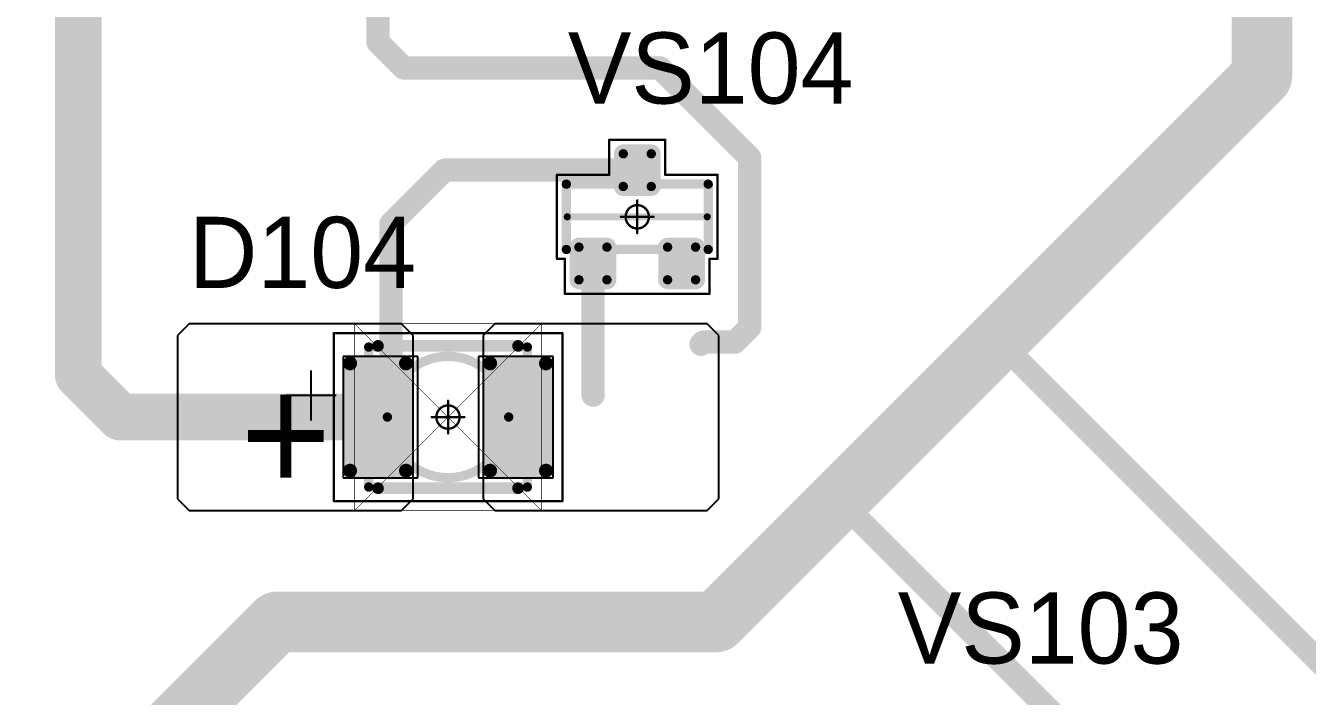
# Model space of a CAD drawing. Header units: millimetres. Extents: x 0 to 1769, y 431 to 1001.
# Drawn here: x 1557.89 to 1585.35, y 472.54 to 486.92 of the extents above; entities that cross this region are included whole.
import ezdxf

# ---------------------------------------------------------------- set-up
doc = ezdxf.new("R2010")
doc.units = ezdxf.units.MM
for name, color, linetype in [('Mechanical13', 56, 'Continuous'), ('Mechanical15', 56, 'Continuous'), ('Mechanical9', 56, 'Continuous'), ('TopLayer', 1, 'Continuous'), ('TopOverlay', 2, 'Continuous'), ('TopPaste', 8, 'Continuous'), ('TopSolder', 216, 'Continuous')]:
    doc.layers.add(name, color=color, linetype=linetype)

# ---------------------------------------------------------------- blocks, each defined once
blk = doc.blocks.new('SOT23_35')
at = {"layer": 'Mechanical13', "const_width": 0.2}
for points in [[(-0.7, 1.52), (-0.7, -1.52)], [(-0.7, 1.52), (0.7, 1.52)], [(0.7, 1.52), (0.7, -1.52)], [(-0.7, -1.52), (0.7, -1.52)]]:
    blk.add_lwpolyline(points, dxfattribs=at)
at = {"layer": 'Mechanical13', "const_width": 0.1}
for points in [[(-0.75, 1.52, 1), (-0.65, 1.52, 1)], [(-0.75, 1.52, 1), (-0.65, 1.52, 1)], [(0.65, 1.52, 1), (0.75, 1.52, 1)], [(0.65, 1.52, 1), (0.75, 1.52, 1)], [(-0.75, -1.52, 1), (-0.65, -1.52, 1)], [(-0.75, -1.52, 1), (-0.65, -1.52, 1)], [(0.65, -1.52, 1), (0.75, -1.52, 1)], [(0.65, -1.52, 1), (0.75, -1.52, 1)]]:
    blk.add_lwpolyline(points, format="xyb", close=True, dxfattribs=at)
at = {"layer": 'Mechanical15', "const_width": 0.05}
for points in [[(-0.9, 1.72), (0.9, 1.72)], [(-0.9, 1.72), (-0.9, 1.55)], [(0.9, 1.72), (0.9, 0.6)], [(-1.65, 1.55), (-0.9, 1.55)], [(-1.65, 1.55), (-1.65, -1.55)], [(0.9, 0.6), (1.65, 0.6)], [(1.65, 0.6), (1.65, -0.6)], [(0, 0.35), (0, -0.35)], [(-0.35, 0), (0.35, 0)], [(0.9, -0.6), (0.9, -1.72)], [(0.9, -0.6), (1.65, -0.6)], [(-1.65, -1.55), (-0.9, -1.55)], [(-0.9, -1.55), (-0.9, -1.72)], [(-0.9, -1.72), (0.9, -1.72)]]:
    blk.add_lwpolyline(points, dxfattribs=at)
at = {"layer": 'Mechanical15'}
for points, const_width in [([(-0.913, 1.72, 1), (-0.888, 1.72, 1)], 0.025), ([(-0.913, 1.72, 1), (-0.888, 1.72, 1)], 0.025), ([(0.888, 1.72, 1), (0.913, 1.72, 1)], 0.025), ([(0.888, 1.72, 1), (0.913, 1.72, 1)], 0.025), ([(-1.662, 1.55, 1), (-1.637, 1.55, 1)], 0.025), ([(-1.662, 1.55, 1), (-1.637, 1.55, 1)], 0.025), ([(-0.913, 1.55, 1), (-0.888, 1.55, 1)], 0.025), ([(-0.913, 1.55, 1), (-0.888, 1.55, 1)], 0.025), ([(0.888, 0.6, 1), (0.913, 0.6, 1)], 0.025), ([(0.888, 0.6, 1), (0.913, 0.6, 1)], 0.025), ([(1.637, 0.6, 1), (1.662, 0.6, 1)], 0.025), ([(1.637, 0.6, 1), (1.662, 0.6, 1)], 0.025), ([(0.25, 0, 1), (-0.25, 0, 1)], 0.05), ([(-0.012, 0.35, 1), (0.012, 0.35, 1)], 0.025), ([(-0.362, 0, 1), (-0.337, 0, 1)], 0.025), ([(-0.262, 0, 1), (-0.238, 0, 1)], 0.025), ([(0.238, 0, 1), (0.262, 0, 1)], 0.025), ([(0.337, 0, 1), (0.362, 0, 1)], 0.025), ([(-0.012, -0.35, 1), (0.012, -0.35, 1)], 0.025), ([(0.888, -0.6, 1), (0.913, -0.6, 1)], 0.025), ([(0.888, -0.6, 1), (0.913, -0.6, 1)], 0.025), ([(1.637, -0.6, 1), (1.662, -0.6, 1)], 0.025), ([(1.637, -0.6, 1), (1.662, -0.6, 1)], 0.025), ([(-1.662, -1.55, 1), (-1.637, -1.55, 1)], 0.025), ([(-1.662, -1.55, 1), (-1.637, -1.55, 1)], 0.025), ([(-0.913, -1.55, 1), (-0.888, -1.55, 1)], 0.025), ([(-0.913, -1.55, 1), (-0.888, -1.55, 1)], 0.025), ([(-0.913, -1.72, 1), (-0.888, -1.72, 1)], 0.025), ([(-0.913, -1.72, 1), (-0.888, -1.72, 1)], 0.025), ([(0.888, -1.72, 1), (0.913, -1.72, 1)], 0.025), ([(0.888, -1.72, 1), (0.913, -1.72, 1)], 0.025)]:
    blk.add_lwpolyline(points, format="xyb", close=True, dxfattribs=dict(at, const_width=const_width))
at = {"layer": 'TopLayer', "const_width": 0.1}
for points in [[(-1.4, 1.25, 1), (-1.3, 1.25, 1)], [(-0.7, 1.25, 1), (-0.6, 1.25, 1)], [(-1.4, 0.65, 1), (-1.3, 0.65, 1)], [(-0.7, 0.65, 1), (-0.6, 0.65, 1)], [(0.6, 0.3, 1), (0.7, 0.3, 1)], [(1.3, 0.3, 1), (1.4, 0.3, 1)], [(0.6, -0.3, 1), (0.7, -0.3, 1)], [(1.3, -0.3, 1), (1.4, -0.3, 1)], [(-1.4, -0.65, 1), (-1.3, -0.65, 1)], [(-0.7, -0.65, 1), (-0.6, -0.65, 1)], [(-1.4, -1.25, 1), (-1.3, -1.25, 1)], [(-0.7, -1.25, 1), (-0.6, -1.25, 1)]]:
    blk.add_lwpolyline(points, format="xyb", close=True, dxfattribs=at)
at = {"layer": 'TopLayer'}
for points in [[(-1.45, 1.25), (-1.45, 0.65), (-0.55, 1.25), (-0.55, 0.65)], [(-1.35, 1.35), (-1.35, 0.55), (-0.65, 1.35), (-0.65, 0.55)], [(0.55, 0.3), (0.55, -0.3), (1.45, 0.3), (1.45, -0.3)], [(0.65, 0.4), (0.65, -0.4), (1.35, 0.4), (1.35, -0.4)], [(-1.45, -0.65), (-1.45, -1.25), (-0.55, -0.65), (-0.55, -1.25)], [(-1.35, -0.55), (-1.35, -1.35), (-0.65, -0.55), (-0.65, -1.35)]]:
    blk.add_solid(points, dxfattribs=at)
at = {"layer": 'TopOverlay', "const_width": 0.15}
blk.add_lwpolyline([(0, 1.5), (0, -1.5)], dxfattribs=at)
at = {"layer": 'TopOverlay', "const_width": 0.075}
for points in [[(-0.038, 1.5, 1), (0.038, 1.5, 1)], [(-0.038, -1.5, 1), (0.038, -1.5, 1)]]:
    blk.add_lwpolyline(points, format="xyb", close=True, dxfattribs=at)
at = {"layer": 'TopPaste', "const_width": 0.075}
for points in [[(-1.387, 1.25, 1), (-1.313, 1.25, 1)], [(-0.687, 1.25, 1), (-0.613, 1.25, 1)], [(-1.387, 0.65, 1), (-1.313, 0.65, 1)], [(-0.687, 0.65, 1), (-0.613, 0.65, 1)], [(0.613, 0.3, 1), (0.687, 0.3, 1)], [(1.313, 0.3, 1), (1.387, 0.3, 1)], [(0.613, -0.3, 1), (0.687, -0.3, 1)], [(1.313, -0.3, 1), (1.387, -0.3, 1)], [(-1.387, -0.65, 1), (-1.313, -0.65, 1)], [(-0.687, -0.65, 1), (-0.613, -0.65, 1)], [(-1.387, -1.25, 1), (-1.313, -1.25, 1)], [(-0.687, -1.25, 1), (-0.613, -1.25, 1)]]:
    blk.add_lwpolyline(points, format="xyb", close=True, dxfattribs=at)
at = {"layer": 'TopPaste'}
for points in [[(-1.425, 1.25), (-1.425, 0.65), (-0.575, 1.25), (-0.575, 0.65)], [(-1.35, 1.325), (-1.35, 0.575), (-0.65, 1.325), (-0.65, 0.575)], [(0.575, 0.3), (0.575, -0.3), (1.425, 0.3), (1.425, -0.3)], [(0.65, 0.375), (0.65, -0.375), (1.35, 0.375), (1.35, -0.375)], [(-1.425, -0.65), (-1.425, -1.25), (-0.575, -0.65), (-0.575, -1.25)], [(-1.35, -0.575), (-1.35, -1.325), (-0.65, -0.575), (-0.65, -1.325)]]:
    blk.add_solid(points, dxfattribs=at)
at = {"layer": 'TopSolder', "const_width": 0.202}
for points in [[(-1.451, 1.25, 1), (-1.249, 1.25, 1)], [(-0.751, 1.25, 1), (-0.549, 1.25, 1)], [(-1.451, 0.65, 1), (-1.249, 0.65, 1)], [(-0.751, 0.65, 1), (-0.549, 0.65, 1)], [(0.549, 0.3, 1), (0.751, 0.3, 1)], [(1.249, 0.3, 1), (1.451, 0.3, 1)], [(0.549, -0.3, 1), (0.751, -0.3, 1)], [(1.249, -0.3, 1), (1.451, -0.3, 1)], [(-1.451, -0.65, 1), (-1.249, -0.65, 1)], [(-0.751, -0.65, 1), (-0.549, -0.65, 1)], [(-1.451, -1.25, 1), (-1.249, -1.25, 1)], [(-0.751, -1.25, 1), (-0.549, -1.25, 1)]]:
    blk.add_lwpolyline(points, format="xyb", close=True, dxfattribs=at)
at = {"layer": 'TopSolder'}
for points in [[(-1.35, 1.452), (-1.35, 0.448), (-0.65, 1.452), (-0.65, 0.448)], [(-1.552, 1.25), (-1.552, 0.65), (-0.448, 1.25), (-0.448, 0.65)], [(0.448, 0.3), (0.448, -0.3), (1.552, 0.3), (1.552, -0.3)], [(0.65, 0.502), (0.65, -0.502), (1.35, 0.502), (1.35, -0.502)], [(-1.35, -0.448), (-1.35, -1.452), (-0.65, -0.448), (-0.65, -1.452)], [(-1.552, -0.65), (-1.552, -1.25), (-0.448, -0.65), (-0.448, -1.25)]]:
    blk.add_solid(points, dxfattribs=at)
blk = doc.blocks.new('T66G_223')
at = {"layer": 'Mechanical13'}
for p, q in [((2.936, 0.071), (2.936, -1)), ((2.4, -0.464), (3.471, -0.464))]:
    blk.add_line(p, q, dxfattribs=at)
at = {"layer": 'Mechanical13', "const_width": 0.2}
for points in [[(1.7, 1.5), (-1.7, 1.5)], [(-1.7, 1.5), (-1.7, -1.5)], [(1.7, 1.5), (1.7, -1.5)], [(1.7, -1.5), (-1.7, -1.5)]]:
    blk.add_lwpolyline(points, dxfattribs=at)
at = {"layer": 'Mechanical13'}
for points, const_width in [([(-1.75, 1.5, 1), (-1.65, 1.5, 1)], 0.1), ([(-1.75, 1.5, 1), (-1.65, 1.5, 1)], 0.1), ([(1.3, 0, 1), (-1.3, 0, 1)], 0.2), ([(1.65, 1.5, 1), (1.75, 1.5, 1)], 0.1), ([(1.65, 1.5, 1), (1.75, 1.5, 1)], 0.1), ([(-1.35, 0, 1), (-1.25, 0, 1)], 0.1), ([(1.25, 0, 1), (1.35, 0, 1)], 0.1), ([(-1.75, -1.5, 1), (-1.65, -1.5, 1)], 0.1), ([(-1.75, -1.5, 1), (-1.65, -1.5, 1)], 0.1), ([(1.65, -1.5, 1), (1.75, -1.5, 1)], 0.1), ([(1.65, -1.5, 1), (1.75, -1.5, 1)], 0.1)]:
    blk.add_lwpolyline(points, format="xyb", close=True, dxfattribs=dict(at, const_width=const_width))
at = {"layer": 'Mechanical15', "const_width": 0.05}
for points in [[(-2.45, 1.8), (-2.45, -1.8)], [(2.45, 1.8), (-2.45, 1.8)], [(2.45, 1.8), (2.45, -1.8)], [(0, 0.35), (0, -0.35)], [(0.35, 0), (-0.35, 0)], [(2.45, -1.8), (-2.45, -1.8)]]:
    blk.add_lwpolyline(points, dxfattribs=at)
at = {"layer": 'Mechanical15'}
for points, const_width in [([(-2.462, 1.8, 1), (-2.438, 1.8, 1)], 0.025), ([(-2.462, 1.8, 1), (-2.438, 1.8, 1)], 0.025), ([(2.438, 1.8, 1), (2.462, 1.8, 1)], 0.025), ([(2.438, 1.8, 1), (2.462, 1.8, 1)], 0.025), ([(0.25, 0, 1), (-0.25, 0, 1)], 0.05), ([(-0.012, 0.35, 1), (0.012, 0.35, 1)], 0.025), ([(-0.362, 0, 1), (-0.337, 0, 1)], 0.025), ([(-0.262, 0, 1), (-0.238, 0, 1)], 0.025), ([(0.238, 0, 1), (0.262, 0, 1)], 0.025), ([(0.337, 0, 1), (0.362, 0, 1)], 0.025), ([(-0.012, -0.35, 1), (0.012, -0.35, 1)], 0.025), ([(-2.462, -1.8, 1), (-2.438, -1.8, 1)], 0.025), ([(-2.462, -1.8, 1), (-2.438, -1.8, 1)], 0.025), ([(2.438, -1.8, 1), (2.462, -1.8, 1)], 0.025), ([(2.438, -1.8, 1), (2.462, -1.8, 1)], 0.025)]:
    blk.add_lwpolyline(points, format="xyb", close=True, dxfattribs=dict(at, const_width=const_width))
at = {"layer": 'TopLayer'}
for p, q in [((-5.55, 2), (-5.8, 1.75)), ((-1, 2), (-5.55, 2)), ((-0.75, 1.75), (-1, 2)), ((1, 2), (0.75, 1.75)), ((5.55, 2), (1, 2)), ((5.8, 1.75), (5.55, 2)), ((-5.8, 1.75), (-5.8, -1.75)), ((-0.75, -1.75), (-0.75, 1.75)), ((0.75, 1.75), (0.75, -1.75)), ((5.8, -1.75), (5.8, 1.75)), ((-5.8, -1.75), (-5.55, -2)), ((-1, -2), (-0.75, -1.75)), ((0.75, -1.75), (1, -2)), ((5.55, -2), (5.8, -1.75)), ((-5.55, -2), (-1, -2)), ((1, -2), (5.55, -2))]:
    blk.add_line(p, q, dxfattribs=at)
at = {"layer": 'TopLayer', "const_width": 0.15}
for points in [[(-2.175, 1.15, 1), (-2.025, 1.15, 1)], [(-0.975, 1.15, 1), (-0.825, 1.15, 1)], [(0.825, 1.15, 1), (0.975, 1.15, 1)], [(2.025, 1.15, 1), (2.175, 1.15, 1)], [(-2.175, -1.15, 1), (-2.025, -1.15, 1)], [(-0.975, -1.15, 1), (-0.825, -1.15, 1)], [(0.825, -1.15, 1), (0.975, -1.15, 1)], [(2.025, -1.15, 1), (2.175, -1.15, 1)]]:
    blk.add_lwpolyline(points, format="xyb", close=True, dxfattribs=at)
at = {"layer": 'TopLayer'}
for points in [[(-0.75, 1.15), (-2.25, 1.15), (-0.75, -1.15), (-2.25, -1.15)], [(-0.9, 1.3), (-2.1, 1.3), (-0.9, -1.3), (-2.1, -1.3)], [(2.25, 1.15), (0.75, 1.15), (2.25, -1.15), (0.75, -1.15)], [(2.1, 1.3), (0.9, 1.3), (2.1, -1.3), (0.9, -1.3)]]:
    blk.add_solid(points, dxfattribs=at)
at = {"layer": 'TopOverlay', "const_width": 0.25}
for points in [[(1.5, 1.525), (-1.5, 1.525)], [(1.5, -1.525), (-1.5, -1.525)]]:
    blk.add_lwpolyline(points, dxfattribs=at)
at = {"layer": 'TopOverlay', "const_width": 0.125}
for points in [[(-1.562, 1.525, 1), (-1.438, 1.525, 1)], [(1.438, 1.525, 1), (1.562, 1.525, 1)], [(-1.562, -1.525, 1), (-1.438, -1.525, 1)], [(1.438, -1.525, 1), (1.562, -1.525, 1)]]:
    blk.add_lwpolyline(points, format="xyb", close=True, dxfattribs=at)
at = {"layer": 'TopPaste', "const_width": 0.125}
for points in [[(-2.163, 1.15, 1), (-2.038, 1.15, 1)], [(-0.963, 1.15, 1), (-0.838, 1.15, 1)], [(0.838, 1.15, 1), (0.963, 1.15, 1)], [(2.038, 1.15, 1), (2.163, 1.15, 1)], [(-2.163, -1.15, 1), (-2.038, -1.15, 1)], [(-0.963, -1.15, 1), (-0.838, -1.15, 1)], [(0.838, -1.15, 1), (0.963, -1.15, 1)], [(2.038, -1.15, 1), (2.163, -1.15, 1)]]:
    blk.add_lwpolyline(points, format="xyb", close=True, dxfattribs=at)
at = {"layer": 'TopPaste'}
for points in [[(-0.775, 1.15), (-2.225, 1.15), (-0.775, -1.15), (-2.225, -1.15)], [(-0.9, 1.275), (-2.1, 1.275), (-0.9, -1.275), (-2.1, -1.275)], [(2.225, 1.15), (0.775, 1.15), (2.225, -1.15), (0.775, -1.15)], [(2.1, 1.275), (0.9, 1.275), (2.1, -1.275), (0.9, -1.275)]]:
    blk.add_solid(points, dxfattribs=at)
at = {"layer": 'TopSolder'}
for p, q in [((-2.25, 1.3), (-2.25, -1.3)), ((-0.65, 1.3), (-2.25, 1.3)), ((-0.65, -1.3), (-0.65, 1.3)), ((0.65, 1.3), (0.65, -1.3)), ((2.25, 1.3), (0.65, 1.3)), ((2.25, -1.3), (2.25, 1.3)), ((-2.25, -1.3), (-0.65, -1.3)), ((0.65, -1.3), (2.25, -1.3))]:
    blk.add_line(p, q, dxfattribs=at)
at = {"layer": 'TopOverlay'}
blk.add_text('+', height=2.5, dxfattribs=at).set_placement((2.5, -0.8))

msp = doc.modelspace()

# ---------------------------------------------------------------- linework, layer by layer
at = {"layer": 'Mechanical9'}
for points, const_width in [([(1564.94, 476.528), (1564.94, 480.528)], 0.0127), ([(1564.94, 480.528), (1568.94, 480.528)], 0.0127), ([(1564.94, 480.528), (1568.94, 476.528)], 0.01), ([(1564.94, 476.528), (1568.94, 480.528)], 0.01), ([(1568.94, 476.528), (1568.94, 480.528)], 0.0127), ([(1564.94, 476.528), (1568.94, 476.528)], 0.0127)]:
    msp.add_lwpolyline(points, dxfattribs=dict(at, const_width=const_width))
for points, const_width in [([(1564.937, 480.528, 1), (1564.943, 480.528, 1)], 0.00635), ([(1564.937, 480.528, 1), (1564.943, 480.528, 1)], 0.00635), ([(1564.938, 480.528, 1), (1564.943, 480.528, 1)], 0.005), ([(1568.937, 480.528, 1), (1568.943, 480.528, 1)], 0.00635), ([(1568.937, 480.528, 1), (1568.943, 480.528, 1)], 0.00635), ([(1568.938, 480.528, 1), (1568.943, 480.528, 1)], 0.005), ([(1564.937, 476.528, 1), (1564.943, 476.528, 1)], 0.00635), ([(1564.937, 476.528, 1), (1564.943, 476.528, 1)], 0.00635), ([(1564.938, 476.528, 1), (1564.943, 476.528, 1)], 0.005), ([(1568.937, 476.528, 1), (1568.943, 476.528, 1)], 0.00635), ([(1568.937, 476.528, 1), (1568.943, 476.528, 1)], 0.00635), ([(1568.938, 476.528, 1), (1568.943, 476.528, 1)], 0.005)]:
    msp.add_lwpolyline(points, format="xyb", close=True, dxfattribs=dict(at, const_width=const_width))
at = {"layer": 'TopLayer'}
for points, const_width in [([(1559.017, 479.429), (1559.017, 510.018)], 1), ([(1584.379, 485.83), (1584.379, 499.424)], 1.3), ([(1565.44, 486.56), (1565.44, 489.028)], 0.5), ([(1565.44, 486.56), (1565.991, 486.009)], 0.5), ([(1578.725, 480.175), (1584.379, 485.83)], 1.3), ([(1565.991, 486.009), (1571.482, 486.009)], 0.5), ([(1571.482, 486.009), (1573.403, 484.088)], 0.5), ([(1573.403, 480.45), (1573.403, 484.088)], 0.5), ([(1565.718, 482.674), (1566.864, 483.819)], 0.5), ([(1566.864, 483.819), (1570.995, 483.819)], 0.5), ([(1565.718, 478.605), (1565.718, 482.674)], 0.5), ([(1570.045, 479.004), (1570.045, 481.819)], 0.5), ([(1573.086, 480.133), (1573.403, 480.45)], 0.5), ([(1575.313, 476.764), (1578.725, 480.175)], 1.3), ([(1572.363, 480.088), (1572.409, 480.133)], 0.5), ([(1572.409, 480.133), (1573.086, 480.133)], 0.5), ([(1578.725, 480.175), (1586.931, 471.969)], 0.5), ([(1559.017, 479.429), (1559.917, 478.528)], 1), ([(1559.917, 478.528), (1565.44, 478.528)], 1), ([(1570.045, 479.004), (1570.05, 478.999)], 0.5), ([(1572.687, 474.138), (1575.313, 476.764)], 1.3), ([(1575.313, 476.764), (1580.12, 471.957)], 0.5), ([(1558.539, 469.406), (1563.27, 474.138)], 1.3), ([(1563.27, 474.138), (1572.687, 474.138)], 1.3)]:
    msp.add_lwpolyline(points, dxfattribs=dict(at, const_width=const_width))
for points, const_width in [([(1565.315, 486.56, 1), (1565.565, 486.56, 1)], 0.25), ([(1565.315, 486.56, 1), (1565.565, 486.56, 1)], 0.25), ([(1584.054, 485.83, 1), (1584.704, 485.83, 1)], 0.65), ([(1584.054, 485.83, 1), (1584.704, 485.83, 1)], 0.65), ([(1565.866, 486.009, 1), (1566.116, 486.009, 1)], 0.25), ([(1565.866, 486.009, 1), (1566.116, 486.009, 1)], 0.25), ([(1571.357, 486.009, 1), (1571.607, 486.009, 1)], 0.25), ([(1571.357, 486.009, 1), (1571.607, 486.009, 1)], 0.25), ([(1573.278, 484.088, 1), (1573.528, 484.088, 1)], 0.25), ([(1573.278, 484.088, 1), (1573.528, 484.088, 1)], 0.25), ([(1566.739, 483.819, 1), (1566.989, 483.819, 1)], 0.25), ([(1566.739, 483.819, 1), (1566.989, 483.819, 1)], 0.25), ([(1570.87, 483.819, 1), (1571.12, 483.819, 1)], 0.25), ([(1565.593, 482.674, 1), (1565.843, 482.674, 1)], 0.25), ([(1565.593, 482.674, 1), (1565.843, 482.674, 1)], 0.25), ([(1569.92, 481.819, 1), (1570.17, 481.819, 1)], 0.25), ([(1573.278, 480.45, 1), (1573.528, 480.45, 1)], 0.25), ([(1573.278, 480.45, 1), (1573.528, 480.45, 1)], 0.25), ([(1578.4, 480.175, 1), (1579.05, 480.175, 1)], 0.65), ([(1578.4, 480.175, 1), (1579.05, 480.175, 1)], 0.65), ([(1572.284, 480.133, 1), (1572.534, 480.133, 1)], 0.25), ([(1572.284, 480.133, 1), (1572.534, 480.133, 1)], 0.25), ([(1572.961, 480.133, 1), (1573.211, 480.133, 1)], 0.25), ([(1572.961, 480.133, 1), (1573.211, 480.133, 1)], 0.25), ([(1578.6, 480.175, 1), (1578.85, 480.175, 1)], 0.25), ([(1572.238, 480.088, 1), (1572.488, 480.088, 1)], 0.25), ([(1558.767, 479.429, 1), (1559.267, 479.429, 1)], 0.5), ([(1558.767, 479.429, 1), (1559.267, 479.429, 1)], 0.5), ([(1559.667, 478.528, 1), (1560.167, 478.528, 1)], 0.5), ([(1559.667, 478.528, 1), (1560.167, 478.528, 1)], 0.5), ([(1565.19, 478.528, 1), (1565.69, 478.528, 1)], 0.5), ([(1569.92, 479.004, 1), (1570.17, 479.004, 1)], 0.25), ([(1569.92, 479.004, 1), (1570.17, 479.004, 1)], 0.25), ([(1569.925, 478.999, 1), (1570.175, 478.999, 1)], 0.25), ([(1565.593, 478.605, 1), (1565.843, 478.605, 1)], 0.25), ([(1574.988, 476.764, 1), (1575.638, 476.764, 1)], 0.65), ([(1574.988, 476.764, 1), (1575.638, 476.764, 1)], 0.65), ([(1575.188, 476.764, 1), (1575.438, 476.764, 1)], 0.25), ([(1562.945, 474.138, 1), (1563.595, 474.138, 1)], 0.65), ([(1562.945, 474.138, 1), (1563.595, 474.138, 1)], 0.65), ([(1572.362, 474.138, 1), (1573.012, 474.138, 1)], 0.65), ([(1572.362, 474.138, 1), (1573.012, 474.138, 1)], 0.65)]:
    msp.add_lwpolyline(points, format="xyb", close=True, dxfattribs=dict(at, const_width=const_width))

# ---------------------------------------------------------------- block references
for name, p, rotation in [('SOT23_35', (1570.995, 482.819), 90), ('T66G_223', (1566.94, 478.528), 180)]:
    msp.add_blockref(name, p, dxfattribs=dict(rotation=rotation))

# ---------------------------------------------------------------- texts
at = {"layer": 'TopOverlay'}
for s, p in [('VS104', (1569.509, 485.245)), ('D104', (1561.383, 481.295)), ('VS103', (1576.579, 473.246))]:
    msp.add_text(s, height=1.524, dxfattribs=at).set_placement(p)

doc.saveas('drawing.dxf')
